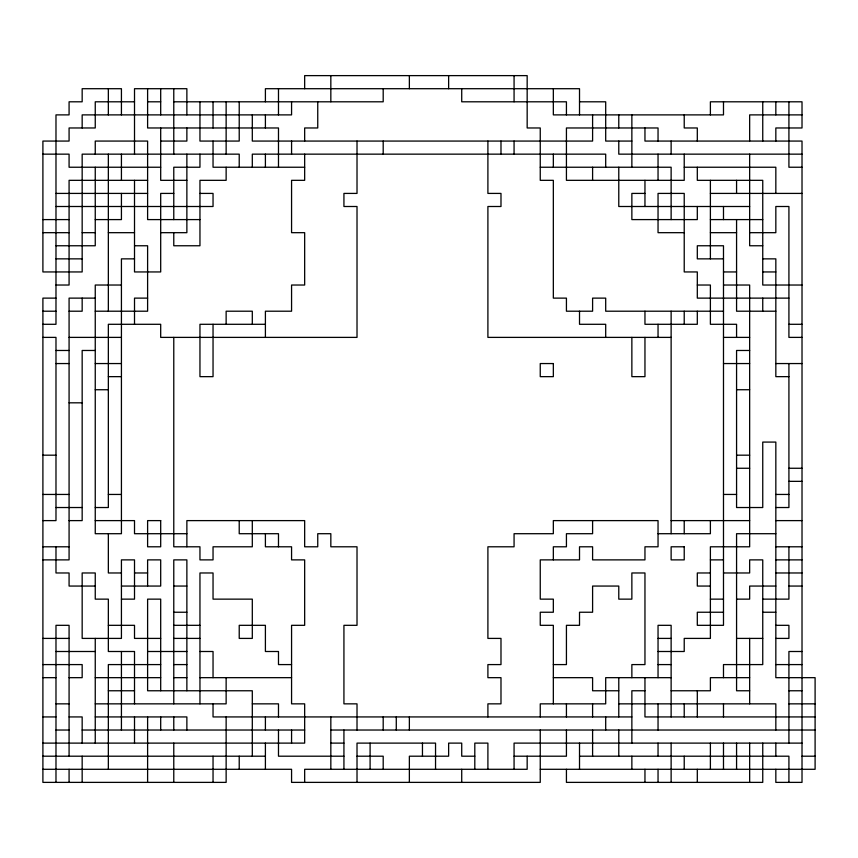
<?xml version="1.0" encoding="UTF-8"?>
<svg xmlns="http://www.w3.org/2000/svg" width="858" height="858" viewBox="0 0 858 858"><rect width="100%" height="100%" fill="white"/><g stroke="black" fill="none" stroke-linecap="round" stroke-linejoin="round"><path stroke-width="1.29" d="M134.513 101.802L95.249 101.802L95.249 127.971L69.08 127.971L69.08 141.066L42.9 141.066L42.9 271.943L82.164 271.943L82.164 154.15L239.221 154.15L239.221 167.235M147.608 101.802L160.693 101.802M173.777 101.802L383.194 101.802L383.194 88.706M579.515 101.802L605.694 101.802L605.694 141.066L631.863 141.066M802.015 114.886L749.656 114.886L749.656 141.066M160.693 141.066L186.872 141.066L186.872 127.971M42.9 154.15L69.08 154.15L69.08 167.235L160.693 167.235M802.015 154.15L618.779 154.15L618.779 141.066M304.665 167.235L213.041 167.235L213.041 141.066M540.25 167.235L671.128 167.235L671.128 219.594M684.223 167.235L775.836 167.235L775.836 193.415M802.015 167.235L788.92 167.235L788.92 101.802M147.608 180.33L69.08 180.33L69.08 285.028L55.985 285.028M186.872 180.33L160.693 180.33L160.693 127.971M55.985 193.415L147.608 193.415M173.777 193.415L160.693 193.415L160.693 271.943L134.513 271.943L134.513 180.33M199.957 193.415L213.041 193.415L213.041 206.499L55.985 206.499M644.959 193.415L631.863 193.415L631.863 219.594L697.307 219.594L697.307 206.499M710.392 193.415L802.015 193.415M749.656 206.499L618.779 206.499L618.779 167.235M42.9 219.594L69.08 219.594M95.249 219.594L121.428 219.594L121.428 193.415M199.957 219.594L147.608 219.594L147.608 141.066L95.249 141.066L95.249 154.15M710.392 219.594L762.751 219.594M42.9 232.679L69.08 232.679M82.164 232.679L95.249 232.679M108.344 232.679L134.513 232.679M160.693 232.679L186.872 232.679L186.872 154.15M684.223 232.679L658.043 232.679L658.043 193.415L684.223 193.415L684.223 271.943L697.307 271.943L697.307 298.123L788.92 298.123M710.392 232.679L736.572 232.679M749.656 232.679L775.836 232.679L775.836 206.499L788.92 206.499L788.92 337.387L802.015 337.387M55.985 245.763L95.249 245.763L95.249 167.235M134.513 245.763L147.608 245.763L147.608 311.207L95.249 311.207M762.751 245.763L749.656 245.763L749.656 154.15M55.985 258.859L82.164 258.859M134.513 258.859L121.428 258.859L121.428 533.708L95.249 533.708L95.249 285.028L121.428 285.028M723.487 258.859L697.307 258.859L697.307 245.763L723.487 245.763L723.487 625.321L697.307 625.321L697.307 612.237L723.487 612.237M762.751 258.859L775.836 258.859L775.836 376.651L788.92 376.651M723.487 271.943L736.572 271.943M762.751 271.943L775.836 271.943M697.307 285.028L710.392 285.028L710.392 324.292L736.572 324.292L736.572 337.387M723.487 285.028L749.656 285.028L749.656 546.793L710.392 546.793L710.392 638.406L684.223 638.406L684.223 651.501L658.043 651.501M802.015 285.028L762.751 285.028L762.751 180.33L697.307 180.33L697.307 167.235M55.985 298.123L42.9 298.123L42.9 782.378L226.137 782.378L226.137 716.934M95.249 298.123L69.08 298.123L69.08 559.877L42.9 559.877M147.608 298.123L134.513 298.123L134.513 324.292M42.9 311.207L55.985 311.207M69.08 311.207L82.164 311.207L82.164 298.123M723.487 311.207L605.694 311.207L605.694 298.123L592.599 298.123L592.599 311.207L566.43 311.207L566.43 298.123L553.335 298.123L553.335 180.33L540.25 180.33L540.25 127.971L527.166 127.971L527.166 75.622L304.665 75.622L304.665 88.706M775.836 311.207L736.572 311.207L736.572 219.594M42.9 324.292L55.985 324.292L55.985 114.886L69.08 114.886L69.08 101.802L82.164 101.802L82.164 88.706L121.428 88.706L121.428 114.886M265.401 324.292L199.957 324.292L199.957 376.651L213.041 376.651L213.041 324.292M788.92 324.292L802.015 324.292M42.9 337.387L55.985 337.387L55.985 520.613L42.9 520.613M69.08 337.387L121.428 337.387M671.128 337.387L487.902 337.387L487.902 206.499L500.986 206.499L500.986 193.415L487.902 193.415L487.902 141.066M723.487 337.387L749.656 337.387M55.985 350.472L69.08 350.472M95.249 350.472L82.164 350.472L82.164 520.613L69.08 520.613M749.656 350.472L736.572 350.472L736.572 507.528L762.751 507.528L762.751 442.084L775.836 442.084L775.836 677.67L815.1 677.67L815.1 769.294L540.25 769.294M55.985 363.556L69.08 363.556M95.249 363.556L121.428 363.556M723.487 363.556L749.656 363.556M775.836 363.556L802.015 363.556M108.344 376.651L121.428 376.651M95.249 389.736L108.344 389.736M736.572 389.736L749.656 389.736M69.08 402.82L82.164 402.82M42.9 455.18L55.985 455.18M736.572 455.18L749.656 455.18M736.572 468.264L749.656 468.264M788.92 468.264L802.015 468.264M788.92 481.349L802.015 481.349M42.9 494.444L69.08 494.444M108.344 494.444L121.428 494.444M723.487 494.444L736.572 494.444M775.836 494.444L788.92 494.444M55.985 507.528L82.164 507.528M95.249 507.528L108.344 507.528L108.344 324.292L160.693 324.292L160.693 337.387L357.014 337.387L357.014 206.499L343.929 206.499L343.929 193.415L357.014 193.415L357.014 141.066M775.836 507.528L788.92 507.528L788.92 363.556M95.249 520.613L134.513 520.613L134.513 533.708L186.872 533.708M671.128 520.613L749.656 520.613M775.836 520.613L802.015 520.613M658.043 533.708L710.392 533.708L710.392 520.613M775.836 533.708L736.572 533.708L736.572 690.765L749.656 690.765M42.9 546.793L69.08 546.793M775.836 546.793L802.015 546.793M710.392 559.877L723.487 559.877M775.836 559.877L802.015 559.877M121.428 572.972L108.344 572.972L108.344 533.708M134.513 572.972L147.608 572.972M710.392 572.972L697.307 572.972L697.307 586.057L710.392 586.057M723.487 572.972L749.656 572.972L749.656 559.877L762.751 559.877L762.751 664.585L723.487 664.585L723.487 677.67M775.836 572.972L802.015 572.972M95.249 586.057L69.08 586.057L69.08 572.972L55.985 572.972L55.985 546.793M121.428 586.057L160.693 586.057L160.693 559.877L147.608 559.877L147.608 586.057M173.777 586.057L186.872 586.057M775.836 586.057L749.656 586.057L749.656 599.141L736.572 599.141M788.92 586.057L802.015 586.057M121.428 599.141L134.513 599.141L134.513 559.877L121.428 559.877L121.428 638.406L82.164 638.406L82.164 572.972L95.249 572.972L95.249 599.141L108.344 599.141L108.344 651.501L134.513 651.501L134.513 703.85M710.392 599.141L723.487 599.141M762.751 599.141L788.92 599.141L788.92 546.793M173.777 612.237L186.872 612.237M762.751 612.237L775.836 612.237M108.344 625.321L134.513 625.321L134.513 638.406L160.693 638.406M173.777 625.321L199.957 625.321M775.836 625.321L788.92 625.321L788.92 638.406L775.836 638.406M42.9 638.406L69.08 638.406M173.777 638.406L199.957 638.406M658.043 638.406L671.128 638.406M736.572 638.406L762.751 638.406M55.985 651.501L95.249 651.501M147.608 651.501L186.872 651.501M199.957 651.501L213.041 651.501L213.041 677.67M802.015 651.501L788.92 651.501L788.92 743.114M42.9 664.585L82.164 664.585L82.164 677.67L69.08 677.67M160.693 664.585L108.344 664.585L108.344 769.294M173.777 664.585L186.872 664.585M291.57 664.585L278.485 664.585L278.485 651.501L265.401 651.501L265.401 625.321L239.221 625.321L239.221 638.406L252.306 638.406L252.306 599.141L213.041 599.141L213.041 572.972L199.957 572.972L199.957 703.85M553.335 664.585L566.43 664.585L566.43 625.321L579.515 625.321L579.515 612.237L592.599 612.237L592.599 586.057L618.779 586.057L618.779 599.141L631.863 599.141L631.863 572.972L644.959 572.972L644.959 664.585L631.863 664.585L631.863 677.67M658.043 664.585L671.128 664.585M775.836 664.585L802.015 664.585M42.9 677.67L55.985 677.67M95.249 677.67L160.693 677.67M173.777 677.67L186.872 677.67M199.957 677.67L291.57 677.67M553.335 677.67L592.599 677.67L592.599 690.765L618.779 690.765M671.128 677.67L605.694 677.67L605.694 703.85L540.25 703.85L540.25 716.934M749.656 677.67L710.392 677.67L710.392 690.765L671.128 690.765M108.344 690.765L134.513 690.765M644.959 690.765L631.863 690.765L631.863 743.114M788.92 690.765L802.015 690.765M55.985 703.85L69.08 703.85M95.249 703.85L226.137 703.85L226.137 677.67M252.306 703.85L278.485 703.85L278.485 716.934M618.779 703.85L775.836 703.85L775.836 730.029M788.92 703.85L815.1 703.85M42.9 716.934L55.985 716.934M69.08 716.934L82.164 716.934L82.164 743.114M95.249 716.934L186.872 716.934L186.872 730.029M631.863 716.934L213.041 716.934L213.041 703.85M815.1 716.934L644.959 716.934L644.959 677.67M55.985 730.029L69.08 730.029M82.164 730.029L304.665 730.029M330.834 730.029L815.1 730.029M42.9 743.114L304.665 743.114L304.665 703.85L291.57 703.85L291.57 625.321L304.665 625.321L304.665 559.877L291.57 559.877L291.57 546.793L265.401 546.793L265.401 533.708M330.834 743.114L343.929 743.114M802.015 743.114L514.071 743.114L514.071 769.294M42.9 756.198L265.401 756.198M343.929 756.198L278.485 756.198L278.485 730.029M357.014 756.198L383.194 756.198L383.194 769.294M474.806 756.198L461.722 756.198L461.722 743.114L448.637 743.114L448.637 756.198L409.363 756.198L409.363 782.378M514.071 756.198L566.43 756.198L566.43 730.029M579.515 756.198L788.92 756.198L788.92 782.378M802.015 756.198L815.1 756.198M42.9 769.294L291.57 769.294L291.57 782.378L540.25 782.378L540.25 730.029M775.836 101.802L775.836 114.886M775.836 141.066L775.836 127.971L802.015 127.971L802.015 101.802L710.392 101.802L710.392 114.886M775.836 743.114L775.836 756.198M775.836 769.294L775.836 782.378L802.015 782.378L802.015 141.066L644.959 141.066L644.959 127.971M762.751 101.802L762.751 141.066M762.751 298.123L762.751 311.207M762.751 743.114L762.751 782.378L566.43 782.378L566.43 769.294M749.656 638.406L749.656 703.85M749.656 743.114L749.656 782.378M736.572 180.33L736.572 193.415M736.572 743.114L736.572 769.294M723.487 101.802L723.487 114.886L553.335 114.886L553.335 88.706M723.487 206.499L723.487 219.594M723.487 703.85L723.487 716.934M723.487 743.114L723.487 769.294M710.392 180.33L710.392 258.859M710.392 743.114L710.392 769.294M697.307 141.066L697.307 127.971L684.223 127.971L684.223 114.886M697.307 311.207L697.307 324.292L644.959 324.292L644.959 311.207M697.307 690.765L697.307 716.934M697.307 769.294L697.307 782.378M684.223 154.15L684.223 180.33L566.43 180.33L566.43 127.971L658.043 127.971L658.043 141.066M684.223 311.207L684.223 324.292M684.223 520.613L684.223 533.708M684.223 703.85L684.223 716.934M684.223 756.198L684.223 769.294M671.128 141.066L671.128 154.15M671.128 311.207L671.128 533.708M671.128 716.934L671.128 625.321L658.043 625.321L658.043 677.67M671.128 743.114L671.128 782.378M658.043 154.15L658.043 180.33M658.043 324.292L658.043 337.387M658.043 703.85L658.043 730.029M658.043 743.114L658.043 756.198M658.043 769.294L658.043 782.378M644.959 180.33L644.959 206.499M644.959 337.387L644.959 376.651L631.863 376.651L631.863 337.387M644.959 769.294L644.959 782.378M631.863 114.886L631.863 167.235M631.863 756.198L631.863 769.294M618.779 114.886L618.779 127.971M618.779 677.67L618.779 716.934M618.779 730.029L618.779 756.198M605.694 167.235L605.694 154.15L252.306 154.15L252.306 167.235M605.694 337.387L605.694 324.292L579.515 324.292L579.515 311.207M605.694 716.934L605.694 730.029M592.599 114.886L592.599 141.066L252.306 141.066L252.306 114.886M592.599 167.235L592.599 180.33M592.599 520.613L592.599 533.708L566.43 533.708L566.43 546.793L553.335 546.793L553.335 559.877M592.599 703.85L592.599 716.934M592.599 730.029L592.599 756.198M579.515 114.886L579.515 88.706L265.401 88.706L265.401 101.802M579.515 743.114L579.515 769.294M566.43 114.886L566.43 101.802L461.722 101.802L461.722 88.706M566.43 703.85L566.43 716.934M553.335 154.15L553.335 167.235M553.335 703.85L553.335 625.321L540.25 625.321L540.25 612.237L553.335 612.237L553.335 599.141L540.25 599.141L540.25 559.877L579.515 559.877L579.515 546.793L592.599 546.793L592.599 559.877L644.959 559.877L644.959 546.793L658.043 546.793L658.043 520.613L553.335 520.613L553.335 533.708L514.071 533.708L514.071 546.793L487.902 546.793L487.902 638.406L500.986 638.406L500.986 664.585L487.902 664.585L487.902 677.67L500.986 677.67L500.986 703.85L487.902 703.85L487.902 716.934M527.166 756.198L527.166 769.294L304.665 769.294L304.665 782.378M514.071 75.622L514.071 101.802M514.071 141.066L514.071 154.15M500.986 141.066L500.986 154.15M487.902 769.294L487.902 743.114L474.806 743.114L474.806 769.294M461.722 769.294L461.722 782.378M448.637 75.622L448.637 88.706M435.542 769.294L435.542 743.114L357.014 743.114L357.014 782.378M422.458 743.114L422.458 756.198M409.363 75.622L409.363 88.706M409.363 716.934L409.363 730.029M396.278 716.934L396.278 730.029M383.194 141.066L383.194 154.15M383.194 716.934L383.194 730.029M370.098 743.114L370.098 769.294M357.014 730.029L357.014 703.85L343.929 703.85L343.929 625.321L357.014 625.321L357.014 546.793L330.834 546.793L330.834 533.708L317.75 533.708L317.75 546.793L304.665 546.793L304.665 520.613L186.872 520.613L186.872 546.793M343.929 730.029L343.929 769.294M330.834 75.622L330.834 101.802M330.834 716.934L330.834 769.294M317.75 101.802L317.75 127.971L304.665 127.971L304.665 141.066M304.665 154.15L304.665 180.33L291.57 180.33L291.57 232.679L304.665 232.679L304.665 285.028L291.57 285.028L291.57 311.207L265.401 311.207L265.401 337.387M291.57 101.802L291.57 114.886L82.164 114.886L82.164 127.971M291.57 141.066L291.57 154.15M291.57 730.029L291.57 743.114M278.485 88.706L278.485 114.886M278.485 167.235L278.485 127.971L147.608 127.971L147.608 88.706M278.485 546.793L278.485 533.708L239.221 533.708L239.221 520.613M265.401 114.886L265.401 127.971M265.401 154.15L265.401 167.235M265.401 716.934L265.401 730.029M265.401 743.114L265.401 769.294M252.306 324.292L252.306 311.207L226.137 311.207L226.137 324.292M252.306 520.613L252.306 546.793L213.041 546.793L213.041 559.877L199.957 559.877L199.957 546.793L173.777 546.793L173.777 337.387M252.306 756.198L252.306 690.765L147.608 690.765L147.608 599.141L160.693 599.141L160.693 690.765M239.221 101.802L239.221 141.066L199.957 141.066L199.957 101.802M239.221 756.198L239.221 769.294M226.137 101.802L226.137 154.15M226.137 167.235L226.137 180.33L199.957 180.33L199.957 245.763L173.777 245.763L173.777 232.679M213.041 101.802L213.041 127.971M213.041 756.198L213.041 782.378M199.957 154.15L199.957 167.235L173.777 167.235L173.777 219.594M186.872 114.886L186.872 88.706L134.513 88.706L134.513 154.15M186.872 690.765L186.872 559.877L173.777 559.877L173.777 703.85M173.777 88.706L173.777 154.15M173.777 716.934L173.777 730.029M173.777 743.114L173.777 782.378M160.693 88.706L160.693 114.886M160.693 716.934L160.693 730.029M147.608 716.934L147.608 782.378M134.513 716.934L134.513 743.114M121.428 154.15L121.428 180.33M121.428 651.501L121.428 730.029M108.344 88.706L108.344 114.886M108.344 154.15L108.344 311.207M95.249 638.406L95.249 743.114M82.164 756.198L82.164 782.378M69.08 756.198L69.08 625.321L55.985 625.321L55.985 782.378M69.08 769.294L69.08 782.378M553.335 363.556L540.25 363.556L540.25 376.651L553.335 376.651L553.335 363.556M160.693 520.613L147.608 520.613L147.608 546.793L160.693 546.793L160.693 520.613M684.223 546.793L671.128 546.793L671.128 559.877L684.223 559.877L684.223 546.793"/></g></svg>
